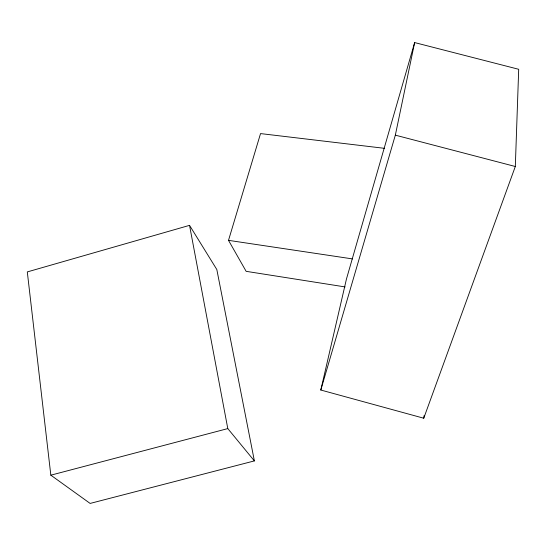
<?xml version="1.0" encoding="UTF-8"?>
<svg xmlns="http://www.w3.org/2000/svg" width="546" height="546" viewBox="0 0 546 546"><rect width="100%" height="100%" fill="white"/><g stroke="black" fill="none" stroke-linecap="round" stroke-linejoin="round"><path stroke-width="0.82" d="M515.315 166.503L518.7 69.287L414.646 42.574L346.451 279.033L320.802 390.028L423.744 418.222L515.315 166.503L395.338 135.155L414.646 42.574M423.744 418.222L424.044 415.69M320.802 390.028L395.338 135.155M345.113 286.923L246.144 271.335L228.508 240.349L260.538 133.586L384.507 148.328M189.537 225.355L27.3 271.915L50.833 475.177L90.131 503.426L254.381 460.906L216.817 269.512L189.537 225.355L227.798 428.596L254.381 460.906M50.833 475.177L227.798 428.596M228.508 240.349L352.525 258.913"/></g></svg>
